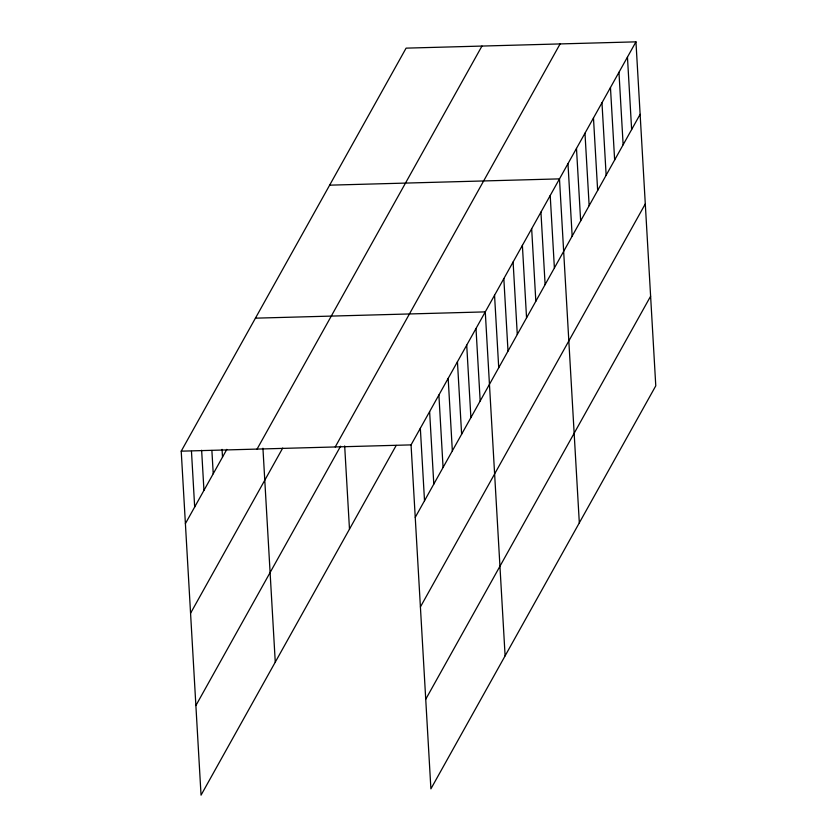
<?xml version="1.0" encoding="UTF-8"?>
<svg xmlns="http://www.w3.org/2000/svg" width="837" height="837" viewBox="0 0 837 837"><rect width="100%" height="100%" fill="white"/><g stroke="black" fill="none" stroke-linecap="round" stroke-linejoin="round"><path stroke-width="1.26" d="M396.204 445.41L201.047 795.15L181.221 451.164L406.102 48.138L635.953 41.85L655.779 385.836L430.898 788.862L411.061 444.886L635.953 41.85M185.395 523.638L226.827 449.375M257.064 449.092L481.955 46.056M190.564 613.239L282.707 448.088M335.218 446.958L560.099 43.922M195.889 705.549L340.596 446.194M415.246 517.35L640.127 114.324M420.404 606.951L645.296 203.914M425.73 699.261L650.611 296.235M329.642 185.165L559.482 178.877L579.319 522.863M255.431 318.165L485.272 311.887L505.109 655.863M181.221 451.164L411.061 444.886M627.457 57.073L631.632 129.547M618.962 72.306L623.136 144.77M610.466 87.529L614.64 159.993M601.97 102.752L606.145 175.226M593.475 117.975L597.649 190.449M584.979 133.209L589.154 205.672M576.484 148.431L580.658 220.895M567.978 163.654L572.163 236.128M550.212 195.502L554.387 267.976M540.932 212.127L545.117 284.601M531.662 228.752L535.837 301.226M522.382 245.377L526.557 317.851M513.102 262.002L517.287 334.476M503.832 278.627L508.007 351.101M494.552 295.262L498.726 367.725M476.002 328.512L480.176 400.975M466.722 345.137L470.896 417.6M457.441 361.762L461.626 434.225M448.172 378.387L452.346 450.85M438.891 395.012L443.076 467.475M429.622 411.637L433.796 484.1M420.341 428.262L424.516 500.725M344.677 445.954L349.479 529.151M262.933 448.234L275.268 662.151M222.056 449.375L222.506 457.138M211.887 450.463L213.226 473.763M201.633 450.264L203.946 490.388M191.464 451.363L194.676 507.013"/></g></svg>
